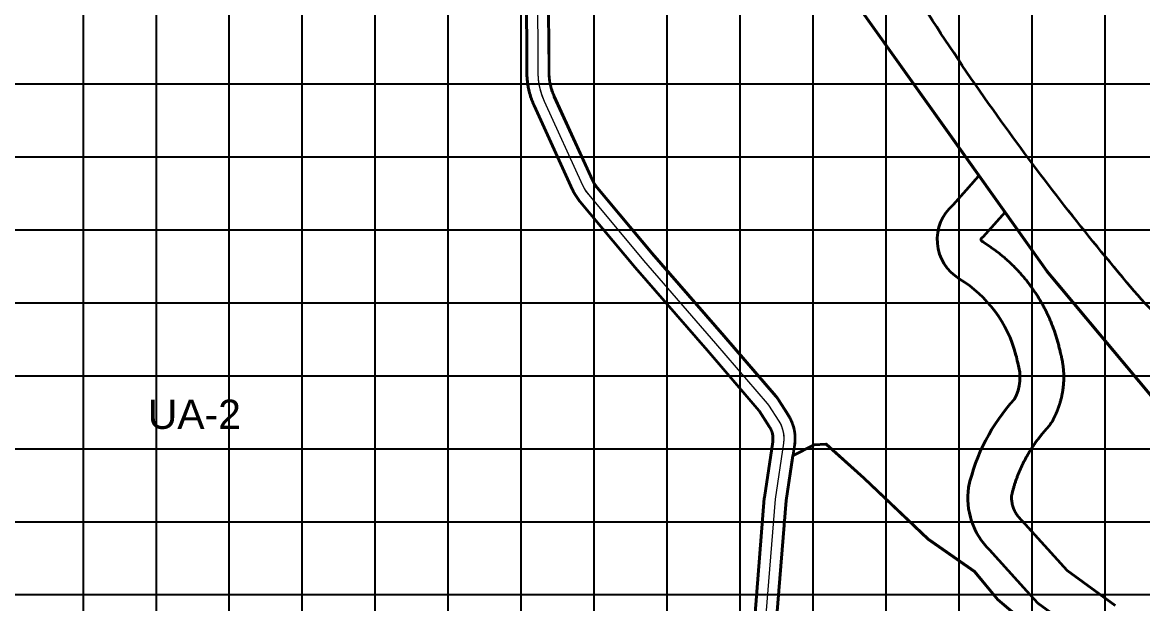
# Model space of a CAD drawing. Header units: millimetres. Extents: x 464536 to 476893, y 870501 to 881610.
# Drawn here: x 469916 to 471451, y 873588 to 874384 of the extents above; entities that cross this region are included whole.
import ezdxf
from ezdxf.enums import TextEntityAlignment as Align

# ---------------------------------------------------------------- set-up
doc = ezdxf.new("R2010")
doc.units = ezdxf.units.MM
for name, color, linetype, lineweight in [('Center_1', 7, 'Continuous', 5), ('Land Use Code', 7, 'Continuous', 35), ('Proposed Road Net work', 7, 'Continuous', 35), ('Recreational _ Environmental', 84, 'Continuous', 35), ('Services', 170, 'Continuous', 35), ('Structure Plan Boundries', 7, 'Continuous', 35), ('Urban Agriculture-', 90, 'Continuous', 35), ('Water Bodies', 132, 'Continuous', 35)]:
    doc.layers.add(name, color=color, linetype=linetype, lineweight=lineweight)
doc.layers.add('Grid1', color=7, linetype='Continuous')
doc.styles.add('Arial', font='arial.ttf')

msp = doc.modelspace()

# ---------------------------------------------------------------- linework, layer by layer
at = {"layer": 'Center_1'}
msp.add_lwpolyline([(470619, 874527.9), (470622.6, 874364.9), (470622.8, 874314.9), (470623.2, 874306.9), (470624.2, 874299.1), (470625.9, 874291.3), (470628.3, 874283.7), (470631.3, 874276.3), (470684, 874161), (470686.4, 874156.3), (470689.2, 874151.8), (470692.5, 874147.6), (470767.7, 874057.8), (470866.4, 873944.2), (470937.2, 873862.1), (470939, 873859.7), (470953, 873837.9), (470955.6, 873833.2), (470957.6, 873828.3), (470959, 873823.2), (470959.8, 873818), (470960, 873812.7), (470959.5, 873807.4), (470948, 873730.8), (470935.3, 873572.7)], dxfattribs=at)
msp.add_polyline3d([(470619, 874527.9, 0), (470622.6, 874364.9, 0), (470622.8, 874314.9, 0), (470623.4, 874305, 0), (470625, 874295.2, 0), (470627.6, 874285.6, 0), (470631.3, 874276.3, 0), (470684, 874161, 0), (470687.8, 874154, 0), (470692.5, 874147.6, 0), (470767.7, 874057.8, 0), (470866.4, 873944.2, 0), (470937.2, 873862.1, 0), (470939, 873859.7, 0), (470953, 873837.9, 0), (470956, 873832.3, 0), (470958.2, 873826.3, 0), (470959.6, 873820.1, 0), (470960, 873813.7, 0), (470959.5, 873807.4, 0), (470948, 873730.8, 0), (470935.3, 873572.7, 0)], dxfattribs=at)
at = {"layer": 'Grid1'}
for p, q in [((470000, 870600), (470000, 881600)), ((470100, 870600), (470100, 881600)), ((470200, 870600), (470200, 881600)), ((470200, 870600), (470200, 881600)), ((470300, 870600), (470300, 881600)), ((470400, 870600), (470400, 881600)), ((470500, 870600), (470500, 881600)), ((470600, 870600), (470600, 881600)), ((470700, 870600), (470700, 881600)), ((470800, 870600), (470800, 881600)), ((470900, 870600), (470900, 881600)), ((471000, 870600), (471000, 881600)), ((471100, 870600), (471100, 881600)), ((471200, 870600), (471200, 881600)), ((471300, 870600), (471300, 881600)), ((471400, 870600), (471400, 881600)), ((464700, 874300), (472600, 874300)), ((464700, 874200), (472600, 874200)), ((464700, 874100), (472600, 874100)), ((464700, 874000), (472600, 874000)), ((464700, 873900), (472600, 873900)), ((464700, 873800), (472600, 873800)), ((464700, 873700), (472600, 873700)), ((464700, 873600), (472600, 873600))]:
    msp.add_line(p, q, dxfattribs=at)
at = {"layer": 'Proposed Road Net work'}
for points in [[(470920.4, 873574.8, 0), (470933.1, 873732, 0), (470933.2, 873733, 0), (470944.7, 873809.5, 0), (470944.7, 873810.2, 0), (470944.8, 873810.9, 0), (470944.9, 873811.7, 0), (470945, 873812.5, 0), (470945, 873813.3, 0), (470945, 873813.9, 0), (470945, 873814.5, 0), (470945, 873815, 0), (470944.9, 873815.6, 0), (470944.9, 873816.4, 0), (470944.8, 873817.2, 0), (470944.7, 873818, 0), (470944.6, 873818.7, 0), (470944.5, 873819.5, 0), (470944.3, 873820.3, 0), (470944.1, 873821, 0), (470943.9, 873821.8, 0), (470943.7, 873822.5, 0), (470943.5, 873823.3, 0), (470943.2, 873824, 0), (470942.9, 873824.8, 0), (470942.7, 873825.3, 0), (470942.5, 873825.8, 0), (470942.2, 873826.4, 0), (470942, 873826.9, 0), (470941.6, 873827.6, 0), (470941.3, 873828.3, 0), (470940.9, 873829, 0), (470940.4, 873829.6, 0), (470926.1, 873852, 0), (470855.1, 873934.4, 0), (470756.2, 874048.1, 0), (470680.9, 874138, 0), (470680.4, 874138.6, 0), (470679.9, 874139.3, 0), (470679.4, 874139.9, 0), (470678.9, 874140.6, 0), (470678.4, 874141.2, 0), (470677.9, 874141.9, 0), (470677.4, 874142.6, 0), (470676.9, 874143.2, 0), (470676.5, 874143.9, 0), (470676, 874144.6, 0), (470675.6, 874145.3, 0), (470675.1, 874146, 0), (470674.7, 874146.7, 0), (470674.2, 874147.4, 0), (470673.8, 874148.1, 0), (470673.4, 874148.8, 0), (470673, 874149.6, 0), (470672.6, 874150.3, 0), (470672.2, 874151, 0), (470671.8, 874151.8, 0), (470671.4, 874152.5, 0), (470671.1, 874153.2, 0), (470670.7, 874154, 0), (470670.4, 874154.7, 0), (470617.6, 874270.1, 0), (470617.2, 874271, 0), (470616.8, 874271.9, 0), (470616.4, 874272.9, 0), (470616, 874273.8, 0), (470615.7, 874274.7, 0), (470615.3, 874275.6, 0), (470614.9, 874276.6, 0), (470614.6, 874277.5, 0), (470614.2, 874278.4, 0), (470613.9, 874279.4, 0), (470613.6, 874280.4, 0), (470613.2, 874281.3, 0), (470612.9, 874282.3, 0), (470612.6, 874283.2, 0), (470612.3, 874284.2, 0), (470612.1, 874285.1, 0), (470611.8, 874286.1, 0), (470611.5, 874287.1, 0), (470611.3, 874288, 0), (470611, 874289, 0), (470610.8, 874290, 0), (470610.6, 874291, 0), (470610.3, 874291.9, 0), (470610.1, 874292.9, 0), (470609.9, 874293.9, 0), (470609.7, 874294.9, 0), (470609.5, 874295.9, 0), (470609.4, 874296.8, 0), (470609.2, 874297.8, 0), (470609, 874298.8, 0), (470608.9, 874299.8, 0), (470608.8, 874300.8, 0), (470608.6, 874301.8, 0), (470608.5, 874302.8, 0), (470608.4, 874303.8, 0), (470608.3, 874304.8, 0), (470608.2, 874305.8, 0), (470608.1, 874306.8, 0), (470608, 874307.8, 0), (470608, 874308.8, 0), (470607.9, 874309.8, 0), (470607.9, 874310.8, 0), (470607.8, 874311.8, 0), (470607.8, 874312.8, 0), (470607.8, 874313.8, 0), (470607.8, 874314.8, 0), (470607.6, 874364.7, 0), (470604, 874527.6, 0)], [(470920.4, 873574.8, 0), (470933.1, 873732, 0), (470933.2, 873733, 0), (470944.7, 873809.5, 0), (470944.7, 873810.2, 0), (470944.8, 873810.9, 0), (470944.9, 873811.7, 0), (470945, 873812.5, 0), (470945, 873813.3, 0), (470945, 873813.9, 0), (470945, 873814.5, 0), (470945, 873815, 0), (470944.9, 873815.6, 0), (470944.9, 873816.4, 0), (470944.8, 873817.2, 0), (470944.7, 873818, 0), (470944.6, 873818.7, 0), (470944.5, 873819.5, 0), (470944.3, 873820.3, 0), (470944.1, 873821, 0), (470943.9, 873821.8, 0), (470943.7, 873822.5, 0), (470943.5, 873823.3, 0), (470943.2, 873824, 0), (470942.9, 873824.8, 0), (470942.7, 873825.3, 0), (470942.5, 873825.8, 0), (470942.2, 873826.4, 0), (470942, 873826.9, 0), (470941.6, 873827.6, 0), (470941.3, 873828.3, 0), (470940.9, 873829, 0), (470940.4, 873829.6, 0), (470926.1, 873852, 0), (470855.1, 873934.4, 0), (470756.2, 874048.1, 0), (470680.9, 874138, 0), (470680.4, 874138.6, 0), (470679.9, 874139.3, 0), (470679.4, 874139.9, 0), (470678.9, 874140.6, 0), (470678.4, 874141.2, 0), (470677.9, 874141.9, 0), (470677.4, 874142.6, 0), (470676.9, 874143.2, 0), (470676.5, 874143.9, 0), (470676, 874144.6, 0), (470675.6, 874145.3, 0), (470675.1, 874146, 0), (470674.7, 874146.7, 0), (470674.2, 874147.4, 0), (470673.8, 874148.1, 0), (470673.4, 874148.8, 0), (470673, 874149.6, 0), (470672.6, 874150.3, 0), (470672.2, 874151, 0), (470671.8, 874151.8, 0), (470671.4, 874152.5, 0), (470671.1, 874153.2, 0), (470670.7, 874154, 0), (470670.4, 874154.7, 0), (470617.6, 874270.1, 0), (470617.2, 874271, 0), (470616.8, 874271.9, 0), (470616.4, 874272.9, 0), (470616, 874273.8, 0), (470615.7, 874274.7, 0), (470615.3, 874275.6, 0), (470614.9, 874276.6, 0), (470614.6, 874277.5, 0), (470614.2, 874278.4, 0), (470613.9, 874279.4, 0), (470613.6, 874280.4, 0), (470613.2, 874281.3, 0), (470612.9, 874282.3, 0), (470612.6, 874283.2, 0), (470612.3, 874284.2, 0), (470612.1, 874285.1, 0), (470611.8, 874286.1, 0), (470611.5, 874287.1, 0), (470611.3, 874288, 0), (470611, 874289, 0), (470610.8, 874290, 0), (470610.6, 874291, 0), (470610.3, 874291.9, 0), (470610.1, 874292.9, 0), (470609.9, 874293.9, 0), (470609.7, 874294.9, 0), (470609.5, 874295.9, 0), (470609.4, 874296.8, 0), (470609.2, 874297.8, 0), (470609, 874298.8, 0), (470608.9, 874299.8, 0), (470608.8, 874300.8, 0), (470608.6, 874301.8, 0), (470608.5, 874302.8, 0), (470608.4, 874303.8, 0), (470608.3, 874304.8, 0), (470608.2, 874305.8, 0), (470608.1, 874306.8, 0), (470608, 874307.8, 0), (470608, 874308.8, 0), (470607.9, 874309.8, 0), (470607.9, 874310.8, 0), (470607.8, 874311.8, 0), (470607.8, 874312.8, 0), (470607.8, 874313.8, 0), (470607.8, 874314.8, 0), (470607.6, 874364.7, 0), (470604, 874527.6, 0)], [(470634, 874528.3, 0), (470637.6, 874365.1, 0), (470637.8, 874315, 0), (470637.8, 874314.2, 0), (470637.8, 874313.5, 0), (470637.8, 874312.8, 0), (470637.9, 874312.1, 0), (470637.9, 874311.3, 0), (470637.9, 874310.6, 0), (470638, 874309.9, 0), (470638, 874309.2, 0), (470638.1, 874308.4, 0), (470638.2, 874307.7, 0), (470638.2, 874307, 0), (470638.3, 874306.3, 0), (470638.4, 874305.5, 0), (470638.5, 874304.8, 0), (470638.6, 874304.1, 0), (470638.7, 874303.4, 0), (470638.8, 874302.7, 0), (470638.9, 874302, 0), (470639.1, 874301.2, 0), (470639.2, 874300.5, 0), (470639.3, 874299.8, 0), (470639.5, 874299.1, 0), (470639.6, 874298.4, 0), (470639.8, 874297.7, 0), (470640, 874297, 0), (470640.1, 874296.3, 0), (470640.3, 874295.6, 0), (470640.5, 874294.9, 0), (470640.7, 874294.2, 0), (470640.9, 874293.5, 0), (470641.1, 874292.8, 0), (470641.3, 874292.1, 0), (470641.5, 874291.4, 0), (470641.7, 874290.7, 0), (470642, 874290, 0), (470642.2, 874289.3, 0), (470642.5, 874288.6, 0), (470642.7, 874287.9, 0), (470643, 874287.3, 0), (470643.2, 874286.6, 0), (470643.5, 874285.9, 0), (470643.8, 874285.2, 0), (470644, 874284.6, 0), (470644.3, 874283.9, 0), (470644.6, 874283.2, 0), (470644.9, 874282.5, 0), (470697.6, 874167.3, 0), (470698, 874166.6, 0), (470698.4, 874165.7, 0), (470698.9, 874164.8, 0), (470699.3, 874163.9, 0), (470699.8, 874163.1, 0), (470700.3, 874162.2, 0), (470700.9, 874161.4, 0), (470701.4, 874160.6, 0), (470702, 874159.8, 0), (470702.4, 874159.2, 0), (470702.9, 874158.6, 0), (470703.5, 874157.8, 0), (470704, 874157.2, 0), (470779.1, 874067.6, 0), (470877.7, 873954, 0), (470948.6, 873871.9, 0), (470948.9, 873871.4, 0), (470949.4, 873870.9, 0), (470949.8, 873870.4, 0), (470950.1, 873869.9, 0), (470950.5, 873869.4, 0), (470950.9, 873868.9, 0), (470951.4, 873868.1, 0), (470965.6, 873845.9, 0), (470966, 873845.3, 0), (470966.4, 873844.6, 0), (470966.9, 873843.9, 0), (470967.2, 873843.3, 0), (470967.6, 873842.6, 0), (470968, 873841.9, 0), (470968.4, 873841.2, 0), (470968.7, 873840.5, 0), (470969.1, 873839.8, 0), (470969.4, 873839.1, 0), (470969.7, 873838.3, 0), (470970.1, 873837.6, 0), (470970.4, 873836.9, 0), (470970.7, 873836.2, 0), (470971, 873835.4, 0), (470971.2, 873834.7, 0), (470971.5, 873834, 0), (470971.8, 873833.2, 0), (470972, 873832.4, 0), (470972.3, 873831.7, 0), (470972.5, 873830.9, 0), (470972.7, 873830.2, 0), (470972.9, 873829.4, 0), (470973.1, 873828.7, 0), (470973.3, 873827.9, 0), (470973.5, 873827.1, 0), (470973.7, 873826.3, 0), (470973.8, 873825.6, 0), (470974, 873824.8, 0), (470974.1, 873824, 0), (470974.3, 873823.2, 0), (470974.4, 873822.5, 0), (470974.5, 873821.7, 0), (470974.6, 873820.9, 0), (470974.7, 873820.1, 0), (470974.7, 873819.3, 0), (470974.8, 873818.5, 0), (470974.9, 873817.7, 0), (470974.9, 873817, 0), (470974.9, 873816.2, 0), (470975, 873815.4, 0), (470975, 873814.6, 0), (470975, 873813.8, 0), (470975, 873813, 0), (470975, 873812.2, 0), (470974.9, 873811.4, 0), (470974.9, 873810.6, 0), (470974.8, 873809.8, 0), (470974.8, 873809.1, 0), (470974.7, 873808.3, 0), (470974.6, 873807.5, 0), (470974.5, 873806.7, 0), (470974.4, 873805.9, 0), (470974.3, 873805.2, 0), (470962.9, 873729.1, 0), (470950.3, 873571.5, 0)], [(470634, 874528.3, 0), (470637.6, 874365.1, 0), (470637.8, 874315, 0), (470637.8, 874314.2, 0), (470637.8, 874313.5, 0), (470637.8, 874312.8, 0), (470637.9, 874312.1, 0), (470637.9, 874311.3, 0), (470637.9, 874310.6, 0), (470638, 874309.9, 0), (470638, 874309.2, 0), (470638.1, 874308.4, 0), (470638.2, 874307.7, 0), (470638.2, 874307, 0), (470638.3, 874306.3, 0), (470638.4, 874305.5, 0), (470638.5, 874304.8, 0), (470638.6, 874304.1, 0), (470638.7, 874303.4, 0), (470638.8, 874302.7, 0), (470638.9, 874302, 0), (470639.1, 874301.2, 0), (470639.2, 874300.5, 0), (470639.3, 874299.8, 0), (470639.5, 874299.1, 0), (470639.6, 874298.4, 0), (470639.8, 874297.7, 0), (470640, 874297, 0), (470640.1, 874296.3, 0), (470640.3, 874295.6, 0), (470640.5, 874294.9, 0), (470640.7, 874294.2, 0), (470640.9, 874293.5, 0), (470641.1, 874292.8, 0), (470641.3, 874292.1, 0), (470641.5, 874291.4, 0), (470641.7, 874290.7, 0), (470642, 874290, 0), (470642.2, 874289.3, 0), (470642.5, 874288.6, 0), (470642.7, 874287.9, 0), (470643, 874287.3, 0), (470643.2, 874286.6, 0), (470643.5, 874285.9, 0), (470643.8, 874285.2, 0), (470644, 874284.6, 0), (470644.3, 874283.9, 0), (470644.6, 874283.2, 0), (470644.9, 874282.5, 0), (470697.6, 874167.3, 0), (470698, 874166.6, 0), (470698.4, 874165.7, 0), (470698.9, 874164.8, 0), (470699.3, 874163.9, 0), (470699.8, 874163.1, 0), (470700.3, 874162.2, 0), (470700.9, 874161.4, 0), (470701.4, 874160.6, 0), (470702, 874159.8, 0), (470702.4, 874159.2, 0), (470702.9, 874158.6, 0), (470703.5, 874157.8, 0), (470704, 874157.2, 0), (470779.1, 874067.6, 0), (470877.7, 873954, 0), (470948.6, 873871.9, 0), (470948.9, 873871.4, 0), (470949.4, 873870.9, 0), (470949.8, 873870.4, 0), (470950.1, 873869.9, 0), (470950.5, 873869.4, 0), (470950.9, 873868.9, 0), (470951.4, 873868.1, 0), (470965.6, 873845.9, 0), (470966, 873845.3, 0), (470966.4, 873844.6, 0), (470966.9, 873843.9, 0), (470967.2, 873843.3, 0), (470967.6, 873842.6, 0), (470968, 873841.9, 0), (470968.4, 873841.2, 0), (470968.7, 873840.5, 0), (470969.1, 873839.8, 0), (470969.4, 873839.1, 0), (470969.7, 873838.3, 0), (470970.1, 873837.6, 0), (470970.4, 873836.9, 0), (470970.7, 873836.2, 0), (470971, 873835.4, 0), (470971.2, 873834.7, 0), (470971.5, 873834, 0), (470971.8, 873833.2, 0), (470972, 873832.4, 0), (470972.3, 873831.7, 0), (470972.5, 873830.9, 0), (470972.7, 873830.2, 0), (470972.9, 873829.4, 0), (470973.1, 873828.7, 0), (470973.3, 873827.9, 0), (470973.5, 873827.1, 0), (470973.7, 873826.3, 0), (470973.8, 873825.6, 0), (470974, 873824.8, 0), (470974.1, 873824, 0), (470974.3, 873823.2, 0), (470974.4, 873822.5, 0), (470974.5, 873821.7, 0), (470974.6, 873820.9, 0), (470974.7, 873820.1, 0), (470974.7, 873819.3, 0), (470974.8, 873818.5, 0), (470974.9, 873817.7, 0), (470974.9, 873817, 0), (470974.9, 873816.2, 0), (470975, 873815.4, 0), (470975, 873814.6, 0), (470975, 873813.8, 0), (470975, 873813, 0), (470975, 873812.2, 0), (470974.9, 873811.4, 0), (470974.9, 873810.6, 0), (470974.8, 873809.8, 0), (470974.8, 873809.1, 0), (470974.7, 873808.3, 0), (470974.6, 873807.5, 0), (470974.5, 873806.7, 0), (470974.4, 873805.9, 0), (470974.3, 873805.2, 0), (470962.9, 873729.1, 0), (470950.3, 873571.5, 0)]]:
    msp.add_polyline3d(points, dxfattribs=at)
at = {"layer": 'Recreational _ Environmental'}
msp.add_lwpolyline([(471287.6, 873564), (471253.1, 873593.5), (471221.4, 873631.6), (471163.9, 873671.8), (471157.9, 873676), (471070, 873759.6), (471018.2, 873806.2), (471017.6, 873806.2), (471001.4, 873805.4), (470972.8, 873790.5), (470972.8, 873790.9), (470975, 873805.2), (470975.1, 873805.9), (470975.2, 873806.7), (470975.3, 873807.5), (470975.4, 873808.3), (470975.4, 873809.1), (470975.5, 873809.8), (470975.5, 873810.6), (470975.6, 873811.4), (470975.6, 873812.2), (470975.6, 873813), (470975.6, 873813.8), (470975.6, 873814.6), (470975.6, 873815.4), (470975.6, 873816.2), (470975.5, 873817), (470975.5, 873817.7), (470975.4, 873818.5), (470975.4, 873819.3), (470975.3, 873820.1), (470975.2, 873820.9), (470975.1, 873821.7), (470975, 873822.5), (470974.9, 873823.2), (470974.8, 873824), (470974.6, 873824.8), (470974.5, 873825.6), (470974.3, 873826.3), (470974.1, 873827.1), (470974, 873827.9), (470973.8, 873828.7), (470973.6, 873829.4), (470973.4, 873830.2), (470973.1, 873830.9), (470972.9, 873831.7), (470972.7, 873832.4), (470972.4, 873833.2), (470972.1, 873834), (470971.9, 873834.7), (470971.6, 873835.4), (470971.3, 873836.2), (470971, 873836.9), (470970.7, 873837.6), (470970.4, 873838.3), (470970, 873839.1), (470969.7, 873839.8), (470969.4, 873840.5), (470969, 873841.2), (470968.6, 873841.9), (470968.3, 873842.6), (470967.9, 873843.3), (470967.5, 873843.9), (470967.1, 873844.6), (470966.7, 873845.3), (470966.3, 873845.9), (470952.2, 873867.9), (470951.9, 873868.4), (470951.5, 873868.9), (470951.2, 873869.4), (470950.8, 873869.9), (470950.4, 873870.4), (470950, 873870.9), (470949.6, 873871.4), (470949.2, 873871.9), (470878.4, 873954), (470779.7, 874067.6), (470704.6, 874157.2), (470704.3, 874157.6), (470704, 874158), (470703.7, 874158.4), (470703.4, 874158.8), (470703.1, 874159.2), (470702.8, 874159.6), (470702.5, 874160), (470702.2, 874160.4), (470701.9, 874160.8), (470701.6, 874161.2), (470701.4, 874161.6), (470701.1, 874162), (470700.8, 874162.4), (470700.6, 874162.9), (470700.3, 874163.3), (470700.1, 874163.7), (470699.9, 874164.1), (470699.6, 874164.6), (470699.4, 874165), (470699.2, 874165.4), (470698.9, 874165.9), (470698.7, 874166.3), (470698.5, 874166.8), (470698.3, 874167.3), (470645.6, 874282.5), (470645.3, 874283.2), (470645, 874283.9), (470644.7, 874284.6), (470644.4, 874285.2), (470644.1, 874285.9), (470643.9, 874286.6), (470643.6, 874287.3), (470643.3, 874287.9), (470643.1, 874288.6), (470642.8, 874289.3), (470642.6, 874290), (470642.4, 874290.7), (470642.2, 874291.4), (470641.9, 874292.1), (470641.7, 874292.8), (470641.5, 874293.5), (470641.3, 874294.2), (470641.1, 874294.9), (470640.9, 874295.6), (470640.8, 874296.3), (470640.6, 874297), (470640.4, 874297.7), (470640.3, 874298.4), (470640.1, 874299.1), (470640, 874299.8), (470639.8, 874300.5), (470639.7, 874301.2), (470639.6, 874302), (470639.4, 874302.7), (470639.3, 874303.4), (470639.2, 874304.1), (470639.1, 874304.8), (470639, 874305.5), (470638.9, 874306.3), (470638.9, 874307), (470638.8, 874307.7), (470638.7, 874308.4), (470638.7, 874309.2), (470638.6, 874309.9), (470638.6, 874310.6), (470638.5, 874311.3), (470638.5, 874312.1), (470638.5, 874312.8), (470638.4, 874313.5), (470638.4, 874314.2), (470638.4, 874315), (470638.2, 874365.1), (470634.6, 874528.3)], dxfattribs=at)
msp.add_lwpolyline([(471050.8, 874422.2), (471190.2, 874226.6), (471227.2, 874174.6, -0.014235), (471220.2, 874166.1), (471191.7, 874134, 0.507593), (471200.2, 874032.8, -0.194378), (471277.9, 873928.3, -0.015798), (471280.3, 873917.6, -0.206078), (471275.8, 873867.9, 0.130249), (471212.9, 873747, 0.235621), (471241.6, 873661.2), (471292.8, 873604.8), (471307.8, 873588.4), (471424.6, 873502.8)], format="xyb", dxfattribs=at)
at = {"layer": 'Services'}
msp.add_lwpolyline([(470950.3, 873571.5), (470962.9, 873729.1), (470972.1, 873790.5), (470972.8, 873790.9), (470972.8, 873790.5), (471001.4, 873805.4), (471017.6, 873806.2), (471069.4, 873759.6), (471157.2, 873676), (471220.7, 873631.6), (471252.5, 873593.5), (471287, 873564)], dxfattribs=at)
at = {"layer": 'Structure Plan Boundries'}
msp.add_lwpolyline([(470257.8, 875534.4), (471319.8, 874043.4), (471992.1, 873239.8)], dxfattribs=at)
msp.add_lwpolyline([(470257.8, 875534.4), (471319.8, 874043.4), (471992.1, 873239.8)], dxfattribs=at)
at = {"layer": 'Urban Agriculture-'}
msp.add_lwpolyline([(470604, 874527.6), (470607.6, 874364.7), (470607.8, 874314.8), (470607.8, 874313.8), (470607.8, 874312.8), (470607.8, 874311.8), (470607.9, 874310.8), (470607.9, 874309.8), (470608, 874308.8), (470608, 874307.8), (470608.1, 874306.8), (470608.2, 874305.8), (470608.3, 874304.8), (470608.4, 874303.8), (470608.5, 874302.8), (470608.6, 874301.8), (470608.8, 874300.8), (470608.9, 874299.8), (470609, 874298.8), (470609.2, 874297.8), (470609.4, 874296.8), (470609.5, 874295.9), (470609.7, 874294.9), (470609.9, 874293.9), (470610.1, 874292.9), (470610.3, 874291.9), (470610.6, 874291), (470610.8, 874290), (470611, 874289), (470611.3, 874288), (470611.5, 874287.1), (470611.8, 874286.1), (470612.1, 874285.1), (470612.3, 874284.2), (470612.6, 874283.2), (470612.9, 874282.3), (470613.2, 874281.3), (470613.6, 874280.4), (470613.9, 874279.4), (470614.2, 874278.4), (470614.6, 874277.5), (470614.9, 874276.6), (470615.3, 874275.6), (470615.7, 874274.7), (470616, 874273.8), (470616.4, 874272.9), (470616.8, 874271.9), (470617.2, 874271), (470617.6, 874270.1), (470670.4, 874154.7), (470670.7, 874154), (470671.1, 874153.2), (470671.4, 874152.5), (470671.8, 874151.8), (470672.2, 874151), (470672.6, 874150.3), (470673, 874149.6), (470673.4, 874148.8), (470673.8, 874148.1), (470674.2, 874147.4), (470674.7, 874146.7), (470675.1, 874146), (470675.6, 874145.3), (470676, 874144.6), (470676.5, 874143.9), (470676.9, 874143.2), (470677.4, 874142.6), (470677.9, 874141.9), (470678.4, 874141.2), (470678.9, 874140.6), (470679.4, 874139.9), (470679.9, 874139.3), (470680.4, 874138.6), (470680.9, 874138), (470756.2, 874048.2), (470756.3, 874048), (470855.1, 873934.4), (470925.8, 873852.4), (470926, 873852.2), (470926.2, 873851.9), (470926.4, 873851.6), (470940.3, 873829.8), (470940.6, 873829.5), (470940.8, 873829.1), (470941, 873828.8), (470941.2, 873828.4), (470941.3, 873828.1), (470941.5, 873827.8), (470941.7, 873827.4), (470941.9, 873827.1), (470942.1, 873826.7), (470942.2, 873826.4), (470942.4, 873826), (470942.6, 873825.7), (470942.7, 873825.3), (470942.9, 873824.9), (470943, 873824.6), (470943.1, 873824.2), (470943.3, 873823.8), (470943.4, 873823.5), (470943.5, 873823.1), (470943.6, 873822.7), (470943.8, 873822.4), (470943.9, 873822), (470944, 873821.6), (470944.1, 873821.2), (470944.2, 873820.8), (470944.3, 873820.5), (470944.3, 873820.1), (470944.4, 873819.7), (470944.5, 873819.3), (470944.6, 873818.9), (470944.6, 873818.5), (470944.7, 873818.2), (470944.7, 873817.8), (470944.8, 873817.4), (470944.8, 873817), (470944.9, 873816.6), (470944.9, 873816.2), (470944.9, 873815.8), (470945, 873815.4), (470945, 873815), (470945, 873814.7), (470945, 873814.3), (470945, 873813.9), (470945, 873813.5), (470945, 873813.1), (470945, 873812.7), (470944.9, 873812.3), (470944.9, 873811.9), (470944.9, 873811.5), (470944.9, 873811.1), (470944.8, 873810.8), (470944.8, 873810.4), (470944.7, 873810), (470944.7, 873809.5), (470933.2, 873733), (470933.1, 873732), (470920.4, 873574.8)], dxfattribs=at)
at = {"layer": 'Water Bodies'}
msp.add_lwpolyline([(471004.6, 880128.7, -0.017871), (471073.3, 880186.7, -0.177956), (471335, 880344.7, -0.510026), (471858.8, 879854.6, 0.005688), (471817.4, 879690.5, 0.043447), (471626.1, 878413.9, 0.121522), (472264.2, 874906.9, 0.017184), (472489.5, 874447.8, -0.583752), (471618.5, 873875.5, -0.102254), (471430, 874027.7, -0.020507), (471252.6, 874255.9, -0.011967), (471157.9, 874395.5, -0.05388), (470562.6, 875319.8, -0.04977), (470159.3, 877045.7, -0.038512), (470086.5, 878416.6, -0.008422), (470085.7, 878461.3, -0.025388), (470092.5, 878595.8, -0.023273), (470110.8, 878717.9, -0.045258), (470178.2, 878948, -0.007674), (470211.1, 879024.3, -0.069087), (470606.5, 879654.9, -0.091937)], format="xyb", close=True, dxfattribs=at)
for points in [[(471424.6, 873502.8), (471307.8, 873588.4), (471292.8, 873604.8), (471241.6, 873661.2, -0.235621), (471212.9, 873747, -0.130249), (471275.8, 873867.9, 0.206078), (471280.3, 873917.6, 0.015798), (471277.9, 873928.3, 0.194378), (471200.2, 874032.8, -0.507593), (471191.7, 874134), (471220.2, 874166.1, 0.014235), (471227.2, 874174.6), (471263.1, 874124.1), (471236.5, 874094.2), (471232.8, 874090.3), (471231.3, 874088.9), (471230.8, 874088.5), (471230.4, 874088), (471230.1, 874087.2), (471230, 874086.2), (471230.2, 874085.5), (471230.4, 874085), (471231, 874084.3), (471231.6, 874083.9), (471232.8, 874083.2), (471234.1, 874082.3), (471235.4, 874081.5), (471236.8, 874080.6), (471238.1, 874079.8), (471239.4, 874078.9), (471240.7, 874078), (471242, 874077.1), (471243.3, 874076.2), (471244.6, 874075.3), (471245.9, 874074.4), (471247.2, 874073.5), (471248.5, 874072.5), (471249.7, 874071.6), (471251, 874070.7), (471252.2, 874069.7), (471253.5, 874068.7), (471254.7, 874067.8), (471256, 874066.8), (471257.2, 874065.8), (471258.4, 874064.8), (471259.6, 874063.8), (471260.8, 874062.8), (471262, 874061.7), (471263.2, 874060.7), (471264.4, 874059.7), (471265.6, 874058.6), (471266.8, 874057.5), (471268, 874056.5), (471269.1, 874055.4), (471270.3, 874054.3), (471271.4, 874053.2), (471272.5, 874052.1), (471273.7, 874051), (471274.8, 874049.9), (471275.9, 874048.8), (471277, 874047.7), (471278.1, 874046.5), (471279.2, 874045.4), (471280.3, 874044.3), (471281.4, 874043.1), (471282.4, 874041.9), (471283.5, 874040.8), (471284.6, 874039.6), (471285.6, 874038.4), (471286.6, 874037.2), (471287.7, 874036), (471288.7, 874034.8), (471289.7, 874033.6), (471290.7, 874032.4), (471291.7, 874031.1), (471292.7, 874029.9), (471293.7, 874028.7), (471294.6, 874027.4), (471295.6, 874026.2), (471296.6, 874024.9), (471297.5, 874023.6), (471298.4, 874022.4), (471299.4, 874021.1), (471300.3, 874019.8), (471301.2, 874018.5), (471302.1, 874017.2), (471303, 874015.9), (471303.9, 874014.6), (471304.8, 874013.3), (471305.6, 874012), (471306.5, 874010.7), (471307.3, 874009.3), (471308.2, 874008), (471309, 874006.6), (471309.8, 874005.3), (471310.6, 874003.9), (471311.4, 874002.6), (471312.2, 874001.2), (471313, 873999.8), (471313.8, 873998.5), (471314.6, 873997.1), (471315.3, 873995.7), (471316.1, 873994.3), (471316.8, 873992.9), (471317.5, 873991.5), (471318.2, 873990.1), (471318.9, 873988.7), (471319.7, 873987.3), (471320.3, 873985.8), (471321, 873984.4), (471321.7, 873983), (471322.4, 873981.6), (471323, 873980.1), (471323.7, 873978.7), (471324.3, 873977.2), (471324.9, 873975.8), (471325.5, 873974.3), (471326.1, 873972.9), (471326.7, 873971.4), (471327.3, 873969.9), (471327.9, 873968.5), (471328.4, 873967), (471329, 873965.5), (471329.5, 873964), (471330.1, 873962.5), (471330.6, 873961), (471331.1, 873959.5), (471331.6, 873958), (471332.1, 873956.5), (471332.6, 873955), (471333.1, 873953.5), (471333.5, 873952), (471334, 873950.5), (471334.4, 873949), (471334.8, 873947.5), (471335.3, 873945.9), (471335.7, 873944.4), (471336.1, 873942.9), (471336.5, 873941.4), (471336.9, 873939.8), (471337.2, 873938.3), (471337.6, 873936.8), (471337.9, 873935.2), (471338.3, 873933.7), (471338.6, 873932.2), (471338.9, 873931.2), (471339, 873930.6), (471339.2, 873929.9), (471339.4, 873929.3), (471339.6, 873928.6), (471339.7, 873927.9), (471339.9, 873927.3), (471340.1, 873926.6), (471340.2, 873925.9), (471340.4, 873925.3), (471340.5, 873924.6), (471340.7, 873923.9), (471340.8, 873923.3), (471341, 873922.6), (471341.1, 873921.9), (471341.2, 873921.3), (471341.3, 873920.6), (471341.5, 873919.9), (471341.6, 873919.2), (471341.7, 873918.6), (471341.8, 873917.9), (471341.9, 873917.2), (471342, 873916.5), (471342.1, 873915.8), (471342.2, 873915.2), (471342.3, 873914.5), (471342.4, 873913.8), (471342.5, 873913.1), (471342.6, 873912.3), (471342.7, 873911.8), (471342.7, 873911.1), (471342.8, 873910.4), (471342.9, 873909.7), (471342.9, 873909), (471343, 873908.3), (471343.1, 873907.7), (471343.1, 873907), (471343.2, 873906.3), (471343.2, 873905.6), (471343.2, 873904.9), (471343.3, 873904.2), (471343.3, 873903.6), (471343.3, 873902.9), (471343.4, 873902.2), (471343.4, 873901.5), (471343.4, 873900.8), (471343.4, 873900.1), (471343.4, 873899.5), (471343.4, 873898.8), (471343.4, 873898.2), (471343.4, 873897.4), (471343.4, 873896.7), (471343.4, 873896), (471343.4, 873895.4), (471343.4, 873894.7), (471343.4, 873894), (471343.3, 873893.3), (471343.3, 873892.6), (471343.3, 873891.9), (471343.2, 873891.2), (471343.2, 873890.5), (471343.2, 873889.9), (471343.1, 873889.2), (471343.1, 873888.5), (471343, 873887.8), (471343, 873887.1), (471342.9, 873886.4), (471342.8, 873885.8), (471342.8, 873885.1), (471342.7, 873884.4), (471342.6, 873883.6), (471342.5, 873883.1), (471342.4, 873882.4), (471342.3, 873881.7), (471342.3, 873881), (471342.2, 873880.3), (471342.1, 873879.6), (471342, 873879), (471341.8, 873878.3), (471341.7, 873877.6), (471341.6, 873876.9), (471341.5, 873876.3), (471341.4, 873875.6), (471341.2, 873874.9), (471341.1, 873874.2), (471341, 873873.6), (471340.8, 873872.9), (471340.7, 873872.2), (471340.6, 873871.6), (471340.4, 873870.9), (471340.3, 873870.2), (471340.1, 873869.7), (471339.9, 873868.9), (471339.8, 873868.2), (471339.6, 873867.6), (471339.4, 873866.9), (471339.3, 873866.2), (471339.1, 873865.6), (471338.9, 873864.9), (471338.7, 873864.3), (471338.5, 873863.6), (471338.3, 873863), (471338.1, 873862.3), (471337.9, 873861.6), (471337.7, 873861), (471337.5, 873860.3), (471337.3, 873859.7), (471337.1, 873859), (471336.9, 873858.4), (471336.7, 873857.7), (471336.4, 873857.1), (471336.2, 873856.4), (471335.9, 873855.7), (471335.7, 873855.2), (471335.5, 873854.5), (471335.2, 873853.9), (471335, 873853.2), (471334.7, 873852.6), (471334.5, 873851.9), (471334.2, 873851.3), (471334, 873850.7), (471333.7, 873850.1), (471333.4, 873849.4), (471333.2, 873848.8), (471332.9, 873848.2), (471332.6, 873847.5), (471332.3, 873846.9), (471332, 873846.3), (471331.7, 873845.7), (471331.5, 873845.1), (471331.2, 873844.4), (471330.9, 873843.8), (471330.6, 873843.2), (471330.3, 873842.7), (471329.9, 873842), (471329.6, 873841.4), (471329.3, 873840.8), (471329, 873840.2), (471328.7, 873839.5, -0.066959), (471320.2, 873827.7, -0.00923), (471317.9, 873825, 0.002799), (471314.1, 873820.9), (471313.5, 873819.9), (471312.8, 873819), (471312.1, 873818.1), (471311.4, 873817.2), (471310.7, 873816.4), (471310, 873815.5), (471309.3, 873814.6), (471308.6, 873813.7), (471308, 873812.8), (471307.3, 873811.9), (471306.6, 873811), (471305.9, 873810.1), (471305.3, 873809.2), (471304.6, 873808.3), (471304, 873807.3), (471303.3, 873806.4), (471302.7, 873805.5), (471302.1, 873804.6), (471301.4, 873803.6), (471300.8, 873802.7), (471300.2, 873801.8), (471299.6, 873800.8), (471299, 873799.9), (471298.4, 873798.9), (471297.8, 873798), (471297.2, 873797), (471296.6, 873796.1), (471296, 873795.1), (471295.4, 873794.1), (471294.9, 873793.2), (471294.3, 873792.2), (471293.7, 873791.2), (471293.2, 873790.3), (471292.6, 873789.3), (471292.1, 873788.3), (471291.5, 873787.3), (471291, 873786.3), (471290.5, 873785.3), (471289.9, 873784.3), (471289.4, 873783.3), (471288.9, 873782.3), (471288.4, 873781.3), (471287.9, 873780.3), (471287.4, 873779.3), (471286.9, 873778.3), (471286.4, 873777.3), (471285.9, 873776.3), (471285.5, 873775.3), (471285, 873774.2), (471284.5, 873773.2), (471284.1, 873772.2), (471283.6, 873771.2), (471283.2, 873770.1), (471282.7, 873769.1), (471282.3, 873768.1), (471281.9, 873767), (471281.5, 873766), (471281, 873764.9), (471280.6, 873763.9), (471280.2, 873762.8), (471279.8, 873761.8), (471279.4, 873760.7), (471279, 873759.7), (471278.6, 873758.6), (471278.3, 873757.6), (471277.9, 873756.5), (471277.5, 873755.4), (471277.2, 873754.4), (471276.8, 873753.3), (471276.5, 873752.3), (471276.1, 873751.2), (471275.8, 873750.1), (471275.4, 873749), (471275.1, 873748), (471274.8, 873746.9), (471274.5, 873745.8), (471274.2, 873744.7), (471273.9, 873743.6), (471273.6, 873742.6), (471273.3, 873741.5), (471273, 873740.4), (471272.7, 873739.3), (471272.5, 873738.2), (471272.2, 873737.1), (471272.1, 873736.5), (471272, 873735.9), (471272, 873735.2), (471271.9, 873734.6), (471271.9, 873734.1), (471271.9, 873733.3), (471271.9, 873732.6), (471271.9, 873732.1), (471271.9, 873731.5), (471271.9, 873731), (471272, 873730.4), (471272, 873729.7), (471272.1, 873729), (471272.1, 873728.4), (471272.2, 873727.9), (471272.3, 873727.2), (471272.4, 873726.6), (471272.5, 873726.1), (471272.6, 873725.4), (471272.7, 873724.7), (471272.8, 873724.1), (471272.9, 873723.6), (471273.1, 873723.1), (471273.2, 873722.5), (471273.3, 873722), (471273.5, 873721.5), (471273.7, 873720.8), (471273.9, 873720.1), (471274.2, 873719.4), (471274.4, 873718.7), (471274.7, 873718), (471274.9, 873717.3), (471275.2, 873716.7), (471275.5, 873716), (471275.8, 873715.3), (471276, 873714.9), (471276.3, 873714.4), (471276.5, 873713.9), (471276.8, 873713.4), (471277.1, 873712.8), (471277.5, 873712.1), (471277.9, 873711.5), (471278.2, 873710.9), (471278.6, 873710.3), (471279, 873709.7), (471279.4, 873709.1), (471279.9, 873708.5), (471280.2, 873708), (471280.5, 873707.6), (471281, 873707), (471281.4, 873706.5), (471281.8, 873706), (471282.2, 873705.6), (471282.6, 873705.1), (471283.1, 873704.5), (471283.6, 873704), (471284.2, 873703.4), (471286, 873701.5), (471348.1, 873633.2), (471413.8, 873585.1)], [(471413.8, 873585.1), (471348.1, 873633.2), (471286, 873701.5), (471284.2, 873703.4), (471283.6, 873704), (471283.1, 873704.5), (471282.6, 873705.1), (471282.2, 873705.6), (471281.8, 873706), (471281.4, 873706.5), (471281, 873707), (471280.5, 873707.6), (471280.2, 873708), (471279.9, 873708.5), (471279.4, 873709.1), (471279, 873709.7), (471278.6, 873710.3), (471278.2, 873710.9), (471277.9, 873711.5), (471277.5, 873712.1), (471277.1, 873712.8), (471276.8, 873713.4), (471276.5, 873713.9), (471276.3, 873714.4), (471276, 873714.9), (471275.8, 873715.3), (471275.5, 873716), (471275.2, 873716.7), (471274.9, 873717.3), (471274.7, 873718), (471274.4, 873718.7), (471274.2, 873719.4), (471273.9, 873720.1), (471273.7, 873720.8), (471273.5, 873721.5), (471273.3, 873722), (471273.2, 873722.5), (471273.1, 873723.1), (471272.9, 873723.6), (471272.8, 873724.1), (471272.7, 873724.7), (471272.6, 873725.4), (471272.5, 873726.1), (471272.4, 873726.6), (471272.3, 873727.2), (471272.2, 873727.9), (471272.1, 873728.4), (471272.1, 873729), (471272, 873729.7), (471272, 873730.4), (471271.9, 873731), (471271.9, 873731.5), (471271.9, 873732.1), (471271.9, 873732.6), (471271.9, 873733.3), (471271.9, 873734.1), (471271.9, 873734.6), (471272, 873735.2), (471272, 873735.9), (471272.1, 873736.5), (471272.2, 873737.1), (471272.5, 873738.2), (471272.7, 873739.3), (471273, 873740.4), (471273.3, 873741.5), (471273.6, 873742.6), (471273.9, 873743.6), (471274.2, 873744.7), (471274.5, 873745.8), (471274.8, 873746.9), (471275.1, 873748), (471275.4, 873749), (471275.8, 873750.1), (471276.1, 873751.2), (471276.5, 873752.3), (471276.8, 873753.3), (471277.2, 873754.4), (471277.5, 873755.4), (471277.9, 873756.5), (471278.3, 873757.6), (471278.6, 873758.6), (471279, 873759.7), (471279.4, 873760.7), (471279.8, 873761.8), (471280.2, 873762.8), (471280.6, 873763.9), (471281, 873764.9), (471281.5, 873766), (471281.9, 873767), (471282.3, 873768.1), (471282.7, 873769.1), (471283.2, 873770.1), (471283.6, 873771.2), (471284.1, 873772.2), (471284.5, 873773.2), (471285, 873774.2), (471285.5, 873775.3), (471285.9, 873776.3), (471286.4, 873777.3), (471286.9, 873778.3), (471287.4, 873779.3), (471287.9, 873780.3), (471288.4, 873781.3), (471288.9, 873782.3), (471289.4, 873783.3), (471289.9, 873784.3), (471290.5, 873785.3), (471291, 873786.3), (471291.5, 873787.3), (471292.1, 873788.3), (471292.6, 873789.3), (471293.2, 873790.3), (471293.7, 873791.2), (471294.3, 873792.2), (471294.9, 873793.2), (471295.4, 873794.1), (471296, 873795.1), (471296.6, 873796.1), (471297.2, 873797), (471297.8, 873798), (471298.4, 873798.9), (471299, 873799.9), (471299.6, 873800.8), (471300.2, 873801.8), (471300.8, 873802.7), (471301.4, 873803.6), (471302.1, 873804.6), (471302.7, 873805.5), (471303.3, 873806.4), (471304, 873807.3), (471304.6, 873808.3), (471305.3, 873809.2), (471305.9, 873810.1), (471306.6, 873811), (471307.3, 873811.9), (471308, 873812.8), (471308.6, 873813.7), (471309.3, 873814.6), (471310, 873815.5), (471310.7, 873816.4), (471311.4, 873817.2), (471312.1, 873818.1), (471312.8, 873819), (471313.5, 873819.9), (471314.1, 873820.9, -0.002799), (471317.9, 873825, 0.00923), (471320.2, 873827.7, 0.066959), (471328.7, 873839.5), (471329, 873840.2), (471329.3, 873840.8), (471329.6, 873841.4), (471329.9, 873842), (471330.3, 873842.7), (471330.6, 873843.2), (471330.9, 873843.8), (471331.2, 873844.4), (471331.5, 873845.1), (471331.7, 873845.7), (471332, 873846.3), (471332.3, 873846.9), (471332.6, 873847.5), (471332.9, 873848.2), (471333.2, 873848.8), (471333.4, 873849.4), (471333.7, 873850.1), (471334, 873850.7), (471334.2, 873851.3), (471334.5, 873851.9), (471334.7, 873852.6), (471335, 873853.2), (471335.2, 873853.9), (471335.5, 873854.5), (471335.7, 873855.2), (471335.9, 873855.7), (471336.2, 873856.4), (471336.4, 873857.1), (471336.7, 873857.7), (471336.9, 873858.4), (471337.1, 873859), (471337.3, 873859.7), (471337.5, 873860.3), (471337.7, 873861), (471337.9, 873861.6), (471338.1, 873862.3), (471338.3, 873863), (471338.5, 873863.6), (471338.7, 873864.3), (471338.9, 873864.9), (471339.1, 873865.6), (471339.3, 873866.2), (471339.4, 873866.9), (471339.6, 873867.6), (471339.8, 873868.2), (471339.9, 873868.9), (471340.1, 873869.7), (471340.3, 873870.2), (471340.4, 873870.9), (471340.6, 873871.6), (471340.7, 873872.2), (471340.8, 873872.9), (471341, 873873.6), (471341.1, 873874.2), (471341.2, 873874.9), (471341.4, 873875.6), (471341.5, 873876.3), (471341.6, 873876.9), (471341.7, 873877.6), (471341.8, 873878.3), (471342, 873879), (471342.1, 873879.6), (471342.2, 873880.3), (471342.3, 873881), (471342.3, 873881.7), (471342.4, 873882.4), (471342.5, 873883.1), (471342.6, 873883.6), (471342.7, 873884.4), (471342.8, 873885.1), (471342.8, 873885.8), (471342.9, 873886.4), (471343, 873887.1), (471343, 873887.8), (471343.1, 873888.5), (471343.1, 873889.2), (471343.2, 873889.9), (471343.2, 873890.5), (471343.2, 873891.2), (471343.3, 873891.9), (471343.3, 873892.6), (471343.3, 873893.3), (471343.4, 873894), (471343.4, 873894.7), (471343.4, 873895.4), (471343.4, 873896), (471343.4, 873896.7), (471343.4, 873897.4), (471343.4, 873898.2), (471343.4, 873898.8), (471343.4, 873899.5), (471343.4, 873900.1), (471343.4, 873900.8), (471343.4, 873901.5), (471343.4, 873902.2), (471343.3, 873902.9), (471343.3, 873903.6), (471343.3, 873904.2), (471343.2, 873904.9), (471343.2, 873905.6), (471343.2, 873906.3), (471343.1, 873907), (471343.1, 873907.7), (471343, 873908.3), (471342.9, 873909), (471342.9, 873909.7), (471342.8, 873910.4), (471342.7, 873911.1), (471342.7, 873911.8), (471342.6, 873912.3), (471342.5, 873913.1), (471342.4, 873913.8), (471342.3, 873914.5), (471342.2, 873915.2), (471342.1, 873915.8), (471342, 873916.5), (471341.9, 873917.2), (471341.8, 873917.9), (471341.7, 873918.6), (471341.6, 873919.2), (471341.5, 873919.9), (471341.3, 873920.6), (471341.2, 873921.3), (471341.1, 873921.9), (471341, 873922.6), (471340.8, 873923.3), (471340.7, 873923.9), (471340.5, 873924.6), (471340.4, 873925.3), (471340.2, 873925.9), (471340.1, 873926.6), (471339.9, 873927.3), (471339.7, 873927.9), (471339.6, 873928.6), (471339.4, 873929.3), (471339.2, 873929.9), (471339, 873930.6), (471338.9, 873931.2), (471338.6, 873932.2), (471338.3, 873933.7), (471337.9, 873935.2), (471337.6, 873936.8), (471337.2, 873938.3), (471336.9, 873939.8), (471336.5, 873941.4), (471336.1, 873942.9), (471335.7, 873944.4), (471335.3, 873945.9), (471334.8, 873947.5), (471334.4, 873949), (471334, 873950.5), (471333.5, 873952), (471333.1, 873953.5), (471332.6, 873955), (471332.1, 873956.5), (471331.6, 873958), (471331.1, 873959.5), (471330.6, 873961), (471330.1, 873962.5), (471329.5, 873964), (471329, 873965.5), (471328.4, 873967), (471327.9, 873968.5), (471327.3, 873969.9), (471326.7, 873971.4), (471326.1, 873972.9), (471325.5, 873974.3), (471324.9, 873975.8), (471324.3, 873977.2), (471323.7, 873978.7), (471323, 873980.1), (471322.4, 873981.6), (471321.7, 873983), (471321, 873984.4), (471320.3, 873985.8), (471319.7, 873987.3), (471318.9, 873988.7), (471318.2, 873990.1), (471317.5, 873991.5), (471316.8, 873992.9), (471316.1, 873994.3), (471315.3, 873995.7), (471314.6, 873997.1), (471313.8, 873998.5), (471313, 873999.8), (471312.2, 874001.2), (471311.4, 874002.6), (471310.6, 874003.9), (471309.8, 874005.3), (471309, 874006.6), (471308.2, 874008), (471307.3, 874009.3), (471306.5, 874010.7), (471305.6, 874012), (471304.8, 874013.3), (471303.9, 874014.6), (471303, 874015.9), (471302.1, 874017.2), (471301.2, 874018.5), (471300.3, 874019.8), (471299.4, 874021.1), (471298.4, 874022.4), (471297.5, 874023.6), (471296.6, 874024.9), (471295.6, 874026.2), (471294.6, 874027.4), (471293.7, 874028.7), (471292.7, 874029.9), (471291.7, 874031.1), (471290.7, 874032.4), (471289.7, 874033.6), (471288.7, 874034.8), (471287.7, 874036), (471286.6, 874037.2), (471285.6, 874038.4), (471284.6, 874039.6), (471283.5, 874040.8), (471282.4, 874041.9), (471281.4, 874043.1), (471280.3, 874044.3), (471279.2, 874045.4), (471278.1, 874046.5), (471277, 874047.7), (471275.9, 874048.8), (471274.8, 874049.9), (471273.7, 874051), (471272.5, 874052.1), (471271.4, 874053.2), (471270.3, 874054.3), (471269.1, 874055.4), (471268, 874056.5), (471266.8, 874057.5), (471265.6, 874058.6), (471264.4, 874059.7), (471263.2, 874060.7), (471262, 874061.7), (471260.8, 874062.8), (471259.6, 874063.8), (471258.4, 874064.8), (471257.2, 874065.8), (471256, 874066.8), (471254.7, 874067.8), (471253.5, 874068.7), (471252.2, 874069.7), (471251, 874070.7), (471249.7, 874071.6), (471248.5, 874072.5), (471247.2, 874073.5), (471245.9, 874074.4), (471244.6, 874075.3), (471243.3, 874076.2), (471242, 874077.1), (471240.7, 874078), (471239.4, 874078.9), (471238.1, 874079.8), (471236.8, 874080.6), (471235.4, 874081.5), (471234.1, 874082.3), (471232.8, 874083.2), (471231.6, 874083.9), (471231, 874084.3), (471230.4, 874085), (471230.2, 874085.5), (471230, 874086.2), (471230.1, 874087.2), (471230.4, 874088), (471230.8, 874088.5), (471231.3, 874088.9), (471232.8, 874090.3), (471236.5, 874094.2), (471263.1, 874124.1), (471320.4, 874043.8), (471334.9, 874026.5), (471992.7, 873240.1)]]:
    msp.add_lwpolyline(points, format="xyb", dxfattribs=at)

# ---------------------------------------------------------------- texts
at = {"layer": 'Land Use Code', "color": 7, "true_color": 0xffffff, "style": 'Arial'}
msp.add_text('UA-2', height=40.08, dxfattribs=at).set_placement((470152.1, 873815.1), align=Align.BOTTOM_CENTER)

doc.saveas('drawing.dxf')
